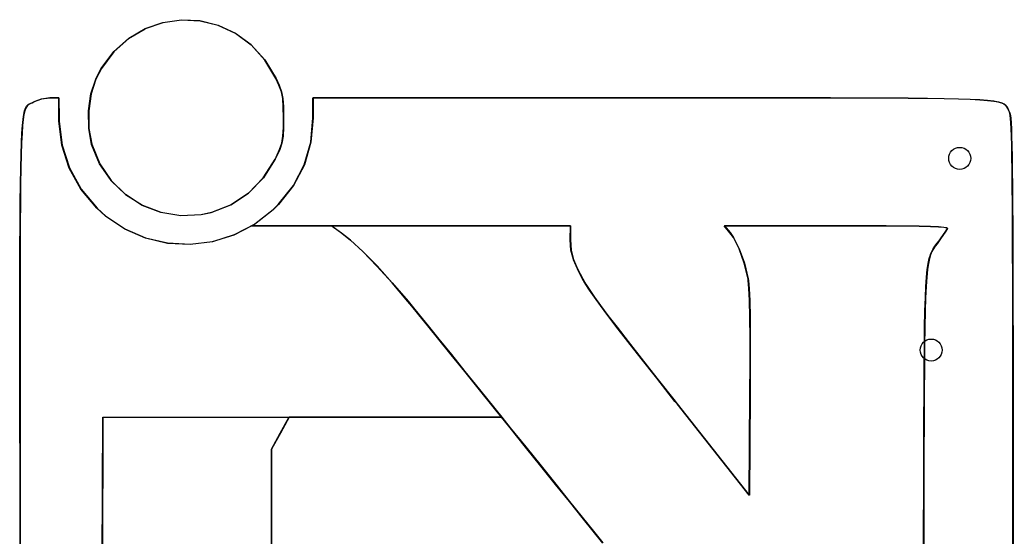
# Model space of a CAD drawing. Extents: x 0 to 360, y 0 to 260.
# Drawn here: x 65.94 to 94.62, y 184.39 to 199.33 of the extents above; entities that cross this region are included whole.
import ezdxf

# ---------------------------------------------------------------- set-up
doc = ezdxf.new("R2010")
doc.units = 0
doc.layers.add('BLACK', color=7, linetype='CONTINUOUS')

msp = doc.modelspace()

# ---------------------------------------------------------------- linework, layer by layer
at = {"layer": 'BLACK', "linetype": 'CONTINUOUS'}
for p, q in [((69.0784, 198.793), (69.5558, 199.072)), ((69.5584, 199.068), (69.081, 198.788)), ((69.5558, 199.072), (69.5563, 199.072)), ((69.5563, 199.072), (69.5567, 199.073)), ((69.5567, 199.073), (70.0695, 199.251)), ((70.0711, 199.246), (69.5584, 199.068)), ((70.0695, 199.251), (70.07, 199.251)), ((70.07, 199.251), (70.0704, 199.251)), ((70.0704, 199.251), (70.6028, 199.327)), ((70.6035, 199.322), (70.0711, 199.246)), ((70.6028, 199.327), (70.6033, 199.326)), ((70.6033, 199.326), (70.6038, 199.327)), ((71.14, 199.295), (70.6035, 199.322)), ((70.6038, 199.327), (71.1402, 199.3)), ((71.6648, 199.167), (71.14, 199.295)), ((71.1402, 199.3), (71.1407, 199.3)), ((71.1407, 199.3), (71.1412, 199.3)), ((71.1412, 199.3), (71.666, 199.171)), ((72.1622, 198.936), (71.6648, 199.167)), ((71.666, 199.171), (71.6664, 199.171)), ((71.6664, 199.171), (71.6669, 199.171)), ((71.6669, 199.171), (72.1643, 198.94)), ((68.6513, 198.41), (69.0776, 198.792)), ((69.081, 198.788), (68.6546, 198.406)), ((69.0776, 198.792), (69.0781, 198.792)), ((69.0781, 198.792), (69.0784, 198.793)), ((72.6166, 198.603), (72.1622, 198.936)), ((72.1643, 198.94), (72.1647, 198.94)), ((72.1647, 198.94), (72.1652, 198.94)), ((72.1652, 198.94), (72.6196, 198.607)), ((73.0123, 198.168), (72.6166, 198.603)), ((72.6196, 198.607), (72.6199, 198.606)), ((72.6199, 198.606), (72.6203, 198.606)), ((72.6203, 198.606), (73.016, 198.171)), ((68.291, 197.926), (68.6506, 198.409)), ((68.6546, 198.406), (68.295, 197.923)), ((68.6506, 198.409), (68.651, 198.41)), ((68.651, 198.41), (68.6513, 198.41)), ((68.129, 197.62), (68.2905, 197.925)), ((68.295, 197.923), (68.1334, 197.618)), ((68.2905, 197.925), (68.2909, 197.925)), ((68.2909, 197.925), (68.291, 197.926)), ((73.3337, 197.63), (73.0123, 198.168)), ((73.016, 198.171), (73.0162, 198.17)), ((73.0162, 198.17), (73.0166, 198.17)), ((73.0166, 198.17), (73.338, 197.633)), ((67.9889, 197.193), (68.1287, 197.619)), ((68.1334, 197.618), (67.9936, 197.191)), ((68.1287, 197.619), (68.129, 197.62)), ((68.129, 197.62), (68.129, 197.62)), ((73.4198, 197.441), (73.3337, 197.63)), ((73.338, 197.633), (73.338, 197.632)), ((73.338, 197.632), (73.3382, 197.632)), ((73.3382, 197.632), (73.4244, 197.443)), ((73.4896, 197.249), (73.4198, 197.441)), ((73.4244, 197.443), (73.4244, 197.442)), ((73.4244, 197.442), (73.4245, 197.442)), ((73.4245, 197.442), (73.4943, 197.25)), ((66.3532, 196.968), (66.566, 197.045)), ((66.5677, 197.04), (66.3549, 196.963)), ((66.566, 197.045), (66.5665, 197.044)), ((66.5665, 197.044), (66.567, 197.045)), ((66.567, 197.045), (66.7999, 197.076)), ((66.8006, 197.071), (66.5677, 197.04)), ((66.7999, 197.076), (66.8003, 197.076)), ((66.8003, 197.076), (66.8006, 197.076)), ((66.8006, 197.076), (67.0632, 197.076)), ((67.0632, 197.071), (66.8006, 197.071)), ((67.0632, 197.076), (67.0649, 197.076)), ((67.0676, 196.474), (67.0632, 197.071)), ((67.0649, 197.076), (67.0667, 197.075)), ((67.0667, 197.075), (67.0667, 197.075)), ((67.0667, 197.075), (67.0667, 197.075)), ((67.0667, 197.075), (67.0674, 197.073)), ((67.0674, 197.073), (67.0682, 197.071)), ((67.0682, 197.071), (67.0726, 196.474)), ((67.9209, 196.699), (67.9887, 197.192)), ((67.9936, 197.191), (67.9258, 196.699)), ((67.9887, 197.192), (67.9889, 197.192)), ((67.9889, 197.192), (67.9889, 197.193)), ((73.5288, 197.057), (73.4896, 197.249)), ((73.4943, 197.25), (73.4943, 197.25)), ((73.4943, 197.25), (73.4945, 197.25)), ((73.4945, 197.25), (73.5337, 197.058)), ((73.5459, 196.819), (73.5288, 197.057)), ((73.5337, 197.058), (73.5336, 197.057)), ((73.5336, 197.057), (73.5338, 197.057)), ((73.5338, 197.057), (73.5509, 196.82)), ((74.3982, 197.071), (74.3997, 197.075)), ((74.3982, 196.494), (74.3982, 197.071)), ((74.3997, 197.075), (74.4032, 197.076)), ((74.4032, 197.076), (84.2048, 197.076)), ((84.2048, 197.071), (74.4032, 197.071)), ((74.4032, 197.071), (74.4032, 196.494)), ((84.2048, 197.076), (84.8171, 197.076)), ((84.8171, 197.071), (84.2048, 197.071)), ((84.8171, 197.076), (86.1326, 197.077)), ((86.1326, 197.072), (84.8171, 197.071)), ((86.1326, 197.077), (87.321, 197.077)), ((87.321, 197.072), (86.1326, 197.072)), ((87.321, 197.077), (87.321, 197.077)), ((87.321, 197.077), (88.3888, 197.077)), ((88.3888, 197.072), (87.321, 197.072)), ((88.3888, 197.077), (88.3888, 197.077)), ((88.3888, 197.077), (88.3888, 197.077)), ((88.3888, 197.077), (89.3426, 197.076)), ((89.3426, 197.071), (88.3888, 197.072)), ((89.3426, 197.076), (89.3426, 197.076)), ((89.3426, 197.076), (89.3426, 197.076)), ((89.3426, 197.076), (90.189, 197.074)), ((90.189, 197.069), (89.3426, 197.071)), ((90.189, 197.074), (90.189, 197.074)), ((90.189, 197.074), (90.189, 197.074)), ((90.189, 197.074), (90.9346, 197.072)), ((90.9346, 197.067), (90.189, 197.069)), ((90.9346, 197.072), (90.9346, 197.072)), ((90.9346, 197.072), (90.9346, 197.072)), ((90.9346, 197.072), (91.5859, 197.068)), ((91.5858, 197.063), (90.9346, 197.067)), ((92.1494, 197.057), (91.5858, 197.063)), ((91.5859, 197.068), (91.5859, 197.068)), ((91.5859, 197.068), (91.5859, 197.068)), ((91.5859, 197.068), (92.1495, 197.062)), ((92.6318, 197.049), (92.1494, 197.057)), ((92.1495, 197.062), (92.1495, 197.062)), ((92.1495, 197.062), (92.1495, 197.062)), ((92.1495, 197.062), (92.6319, 197.054)), ((93.0397, 197.04), (92.6318, 197.049)), ((92.6319, 197.054), (92.6319, 197.054)), ((92.6319, 197.054), (92.632, 197.054)), ((92.632, 197.054), (93.0398, 197.045)), ((93.3796, 197.028), (93.0397, 197.04)), ((93.0398, 197.045), (93.0399, 197.045)), ((93.0399, 197.045), (93.0399, 197.045)), ((93.0399, 197.045), (93.3798, 197.033)), ((93.3798, 197.033), (93.3798, 197.033)), ((93.3798, 197.033), (93.3799, 197.033)), ((93.3799, 197.033), (93.6583, 197.018)), ((66.0766, 196.7), (66.1035, 196.777)), ((66.1082, 196.775), (66.0813, 196.698)), ((66.1035, 196.777), (66.1038, 196.777)), ((66.1038, 196.777), (66.1338, 196.831)), ((66.1038, 196.777), (66.1038, 196.777)), ((66.1382, 196.829), (66.1082, 196.775)), ((66.1338, 196.831), (66.1343, 196.832)), ((66.1343, 196.832), (66.1345, 196.832)), ((66.1345, 196.832), (66.1678, 196.869)), ((66.1715, 196.866), (66.1382, 196.829)), ((66.1678, 196.869), (66.1683, 196.869)), ((66.1683, 196.869), (66.1687, 196.87)), ((66.1687, 196.87), (66.2054, 196.895)), ((66.2083, 196.891), (66.1715, 196.866)), ((66.2054, 196.895), (66.2058, 196.895)), ((66.2058, 196.895), (66.2061, 196.896)), ((66.2061, 196.896), (66.2465, 196.915)), ((66.2486, 196.911), (66.2083, 196.891)), ((66.2465, 196.915), (66.2466, 196.915)), ((66.2466, 196.915), (66.2906, 196.935)), ((66.2466, 196.915), (66.2466, 196.915)), ((66.2928, 196.93), (66.2486, 196.911)), ((66.2906, 196.935), (66.3384, 196.959)), ((66.3408, 196.955), (66.2928, 196.93)), ((66.3384, 196.959), (66.3524, 196.967)), ((66.3549, 196.963), (66.3408, 196.955)), ((66.3524, 196.967), (66.3529, 196.967)), ((66.3529, 196.967), (66.3532, 196.968)), ((73.5498, 196.491), (73.5459, 196.819)), ((73.5509, 196.82), (73.5509, 196.82)), ((73.5509, 196.82), (73.5509, 196.819)), ((73.5509, 196.819), (73.5548, 196.491)), ((93.6581, 197.013), (93.3796, 197.028)), ((93.8817, 196.996), (93.6581, 197.013)), ((93.6583, 197.018), (93.6584, 197.018)), ((93.6584, 197.018), (93.6584, 197.018)), ((93.6584, 197.018), (93.8821, 197.001)), ((94.057, 196.975), (93.8817, 196.996)), ((93.8821, 197.001), (93.8822, 197.001)), ((93.8822, 197.001), (93.8823, 197.001)), ((93.8823, 197.001), (94.0576, 196.98)), ((94.1907, 196.951), (94.057, 196.975)), ((94.0576, 196.98), (94.0577, 196.98)), ((94.0577, 196.98), (94.0579, 196.98)), ((94.0579, 196.98), (94.1915, 196.956)), ((94.2892, 196.923), (94.1907, 196.951)), ((94.1915, 196.956), (94.1918, 196.956)), ((94.1918, 196.956), (94.192, 196.956)), ((94.192, 196.956), (94.2905, 196.928)), ((94.3591, 196.891), (94.2892, 196.923)), ((94.2905, 196.928), (94.2908, 196.928)), ((94.2908, 196.928), (94.2912, 196.928)), ((94.2912, 196.928), (94.3612, 196.896)), ((94.4071, 196.855), (94.3591, 196.891)), ((94.3612, 196.896), (94.3616, 196.895)), ((94.3616, 196.895), (94.3621, 196.895)), ((94.3621, 196.895), (94.4101, 196.859)), ((94.4396, 196.815), (94.4071, 196.855)), ((94.4101, 196.859), (94.4104, 196.859)), ((94.4104, 196.859), (94.411, 196.858)), ((94.411, 196.858), (94.4435, 196.818)), ((94.4633, 196.77), (94.4396, 196.815)), ((94.4435, 196.818), (94.4436, 196.817)), ((94.4436, 196.817), (94.444, 196.817)), ((94.444, 196.817), (94.4677, 196.772)), ((94.4847, 196.719), (94.4633, 196.77)), ((94.4677, 196.772), (94.4677, 196.772)), ((94.4677, 196.772), (94.4679, 196.772)), ((94.4679, 196.772), (94.4893, 196.721)), ((66.0313, 196.455), (66.0524, 196.594)), ((66.0574, 196.593), (66.0362, 196.454)), ((66.0524, 196.594), (66.0525, 196.594)), ((66.0525, 196.594), (66.0764, 196.699)), ((66.0525, 196.594), (66.0525, 196.594)), ((66.0813, 196.698), (66.0574, 196.593)), ((66.0764, 196.699), (66.0766, 196.7)), ((66.0766, 196.7), (66.0766, 196.7)), ((67.0687, 196.405), (67.0676, 196.474)), ((67.0726, 196.474), (67.0737, 196.406)), ((67.9283, 196.192), (67.9208, 196.699)), ((67.9208, 196.699), (67.921, 196.699)), ((67.921, 196.699), (67.9209, 196.699)), ((67.9258, 196.699), (67.9333, 196.192)), ((73.5475, 196.218), (73.5498, 196.491)), ((73.5548, 196.491), (73.5525, 196.218)), ((73.5548, 196.491), (73.5547, 196.491)), ((73.5547, 196.491), (73.5548, 196.491)), ((74.3366, 195.791), (74.3982, 196.494)), ((74.4032, 196.494), (74.3416, 195.791)), ((94.5104, 196.664), (94.4847, 196.719)), ((94.4893, 196.721), (94.5149, 196.666)), ((94.5109, 196.663), (94.5104, 196.664)), ((94.5234, 196.627), (94.5109, 196.663)), ((94.5149, 196.666), (94.5153, 196.665)), ((94.5153, 196.665), (94.5154, 196.665)), ((94.5154, 196.665), (94.5156, 196.665)), ((94.5156, 196.665), (94.5281, 196.628)), ((94.5348, 196.566), (94.5234, 196.627)), ((94.5281, 196.628), (94.5281, 196.628)), ((94.5281, 196.628), (94.5283, 196.628)), ((94.5283, 196.628), (94.5397, 196.567)), ((94.5453, 196.475), (94.5348, 196.566)), ((94.5397, 196.567), (94.5397, 196.567)), ((94.5397, 196.567), (94.5398, 196.567)), ((94.5398, 196.567), (94.5503, 196.476)), ((94.5548, 196.349), (94.5453, 196.475)), ((94.5503, 196.476), (94.5502, 196.476)), ((94.5502, 196.476), (94.5503, 196.476)), ((94.5503, 196.476), (94.5598, 196.349)), ((65.9968, 196.051), (66.0128, 196.275)), ((66.0178, 196.275), (66.0018, 196.051)), ((66.0128, 196.276), (66.0313, 196.454)), ((66.0128, 196.275), (66.0128, 196.276)), ((66.0128, 196.275), (66.0128, 196.275)), ((66.0362, 196.454), (66.0178, 196.275)), ((66.0313, 196.454), (66.0313, 196.455)), ((66.0313, 196.455), (66.0313, 196.455)), ((67.1521, 195.706), (67.0687, 196.405)), ((67.0737, 196.406), (67.157, 195.707)), ((67.9285, 196.192), (67.9283, 196.192)), ((68.0117, 195.733), (67.9284, 196.192)), ((67.9284, 196.192), (67.9285, 196.192)), ((67.9333, 196.192), (68.0167, 195.734)), ((73.5336, 195.967), (73.5475, 196.218)), ((73.5524, 196.218), (73.5386, 195.966)), ((73.5525, 196.218), (73.5524, 196.218)), ((73.5524, 196.218), (73.5524, 196.218)), ((94.5634, 196.181), (94.5548, 196.349)), ((94.5598, 196.349), (94.5598, 196.349)), ((94.5598, 196.349), (94.5598, 196.349)), ((94.5598, 196.349), (94.5684, 196.181)), ((94.5712, 195.966), (94.5634, 196.181)), ((94.5684, 196.181), (94.5684, 196.181)), ((94.5684, 196.181), (94.5684, 196.181)), ((94.5684, 196.181), (94.5762, 195.967)), ((65.9832, 195.776), (65.9968, 196.051)), ((66.0018, 196.051), (65.9882, 195.775)), ((65.9968, 196.051), (65.9968, 196.051)), ((65.9968, 196.051), (65.9968, 196.051)), ((73.4996, 195.771), (73.5336, 195.967)), ((73.5385, 195.966), (73.5045, 195.77)), ((73.5386, 195.966), (73.5385, 195.966)), ((73.5385, 195.966), (73.5385, 195.966)), ((94.5781, 195.699), (94.5712, 195.966)), ((94.5762, 195.967), (94.5762, 195.967)), ((94.5762, 195.967), (94.5762, 195.967)), ((94.5762, 195.967), (94.5831, 195.699)), ((65.9717, 195.443), (65.9832, 195.775)), ((65.9882, 195.775), (65.9767, 195.443)), ((65.9832, 195.775), (65.9832, 195.776)), ((65.9832, 195.776), (65.9832, 195.776)), ((67.3647, 195.049), (67.1521, 195.706)), ((67.157, 195.707), (67.3693, 195.051)), ((68.012, 195.732), (68.0117, 195.733)), ((68.2398, 195.171), (68.012, 195.732)), ((68.012, 195.732), (68.012, 195.732)), ((68.0167, 195.734), (68.2444, 195.173)), ((73.437, 195.585), (73.4996, 195.771)), ((73.5044, 195.769), (73.4418, 195.583)), ((73.5045, 195.77), (73.5043, 195.77)), ((73.5043, 195.77), (73.5044, 195.769)), ((74.1508, 195.144), (74.3366, 195.791)), ((74.3416, 195.791), (74.1555, 195.142)), ((94.5843, 195.374), (94.5781, 195.699)), ((94.5831, 195.699), (94.5831, 195.699)), ((94.5831, 195.699), (94.5831, 195.699)), ((94.5831, 195.699), (94.5893, 195.374)), ((65.9623, 195.049), (65.9717, 195.443)), ((65.9767, 195.443), (65.9673, 195.049)), ((65.9717, 195.443), (65.9717, 195.443)), ((65.9717, 195.443), (65.9717, 195.443)), ((73.3085, 195.306), (73.3374, 195.364)), ((73.3419, 195.362), (73.313, 195.303)), ((73.3374, 195.364), (73.437, 195.585)), ((73.4416, 195.583), (73.3419, 195.362)), ((73.3419, 195.362), (73.3419, 195.362)), ((73.3419, 195.362), (73.3419, 195.362)), ((73.4418, 195.583), (73.4416, 195.583)), ((73.4416, 195.583), (73.4416, 195.583)), ((94.5897, 194.985), (94.5843, 195.374)), ((94.5893, 195.374), (94.5893, 195.374)), ((94.5893, 195.374), (94.5893, 195.374)), ((94.5893, 195.374), (94.5947, 194.985)), ((65.9547, 194.586), (65.9623, 195.049)), ((65.9673, 195.049), (65.9596, 194.586)), ((65.9623, 195.049), (65.9623, 195.049)), ((65.9623, 195.049), (65.9623, 195.049)), ((67.7034, 194.44), (67.3647, 195.049)), ((67.3693, 195.051), (67.7076, 194.442)), ((68.2402, 195.171), (68.2398, 195.171)), ((68.2403, 195.17), (68.2402, 195.171)), ((68.5705, 194.684), (68.2403, 195.17)), ((68.2444, 195.173), (68.5746, 194.687)), ((72.9678, 194.768), (73.3085, 195.306)), ((73.3128, 195.303), (72.972, 194.765)), ((73.313, 195.303), (73.3128, 195.303)), ((73.3128, 195.303), (73.3128, 195.303)), ((73.839, 194.547), (74.1508, 195.144)), ((74.1555, 195.142), (73.8432, 194.544)), ((72.5392, 194.325), (72.9678, 194.768)), ((72.9714, 194.764), (72.5428, 194.321)), ((72.9716, 194.765), (72.9714, 194.764)), ((72.972, 194.765), (72.9716, 194.765)), ((94.5945, 194.527), (94.5897, 194.985)), ((94.5947, 194.985), (94.5947, 194.985)), ((94.5947, 194.985), (94.5947, 194.985)), ((94.5947, 194.985), (94.5995, 194.527)), ((65.9487, 194.05), (65.9546, 194.586)), ((65.9596, 194.586), (65.9537, 194.05)), ((65.9546, 194.586), (65.9547, 194.586)), ((65.9547, 194.586), (65.9547, 194.586)), ((68.571, 194.684), (68.5705, 194.684)), ((68.5712, 194.683), (68.571, 194.684)), ((68.9871, 194.281), (68.5712, 194.683)), ((68.5746, 194.687), (68.9906, 194.285)), ((73.3994, 193.997), (73.839, 194.547)), ((73.8432, 194.544), (73.4032, 193.994)), ((94.5986, 193.994), (94.5945, 194.527)), ((94.5995, 194.527), (94.5995, 194.527)), ((94.5995, 194.527), (94.5995, 194.527)), ((94.5995, 194.527), (94.6036, 193.994)), ((68.1654, 193.885), (67.7034, 194.44)), ((67.7076, 194.442), (68.169, 193.889)), ((68.9876, 194.281), (68.9871, 194.281)), ((68.9879, 194.28), (68.9876, 194.281)), ((69.4728, 193.971), (68.9879, 194.28)), ((68.9906, 194.285), (69.4755, 193.976)), ((72.035, 193.988), (72.5392, 194.325)), ((72.542, 194.321), (72.0377, 193.984)), ((72.5423, 194.321), (72.542, 194.321)), ((72.5428, 194.321), (72.5423, 194.321)), ((65.9444, 193.435), (65.9487, 194.05)), ((65.9487, 194.05), (65.9487, 194.05)), ((65.9487, 194.05), (65.9487, 194.05)), ((65.9537, 194.05), (65.9494, 193.435)), ((68.4132, 193.66), (68.1654, 193.885)), ((68.169, 193.889), (68.4163, 193.663)), ((69.4733, 193.971), (69.4728, 193.971)), ((69.4737, 193.971), (69.4733, 193.971)), ((70.0107, 193.765), (69.4737, 193.971)), ((69.4755, 193.976), (70.0125, 193.77)), ((71.4672, 193.767), (72.035, 193.988)), ((72.0368, 193.983), (71.469, 193.762)), ((72.0372, 193.984), (72.0368, 193.983)), ((72.0377, 193.984), (72.0372, 193.984)), ((73.251, 193.849), (73.3994, 193.997)), ((73.4032, 193.994), (73.2543, 193.845)), ((94.6021, 193.38), (94.5986, 193.994)), ((94.6036, 193.994), (94.6036, 193.994)), ((94.6036, 193.994), (94.6036, 193.994)), ((94.6036, 193.994), (94.6071, 193.38)), ((68.9652, 193.285), (68.4132, 193.66)), ((68.4163, 193.663), (68.9676, 193.289)), ((70.0113, 193.765), (70.0107, 193.765)), ((70.0117, 193.765), (70.0113, 193.765)), ((70.5841, 193.672), (70.0117, 193.765)), ((70.0125, 193.77), (70.5849, 193.676)), ((70.5847, 193.672), (70.5841, 193.672)), ((70.5852, 193.671), (70.5847, 193.672)), ((70.5849, 193.676), (71.1759, 193.705)), ((71.1762, 193.7), (70.5852, 193.671)), ((71.1759, 193.705), (71.4672, 193.767)), ((71.1765, 193.7), (71.1762, 193.7)), ((71.177, 193.7), (71.1765, 193.7)), ((71.4683, 193.762), (71.177, 193.7)), ((71.4686, 193.762), (71.4683, 193.762)), ((71.469, 193.762), (71.4686, 193.762)), ((72.716, 193.427), (73.251, 193.849)), ((73.2543, 193.845), (72.7187, 193.423)), ((65.9414, 192.734), (65.9444, 193.435)), ((65.9444, 193.435), (65.9444, 193.435)), ((65.9444, 193.435), (65.9444, 193.435)), ((65.9494, 193.435), (65.9464, 192.734)), ((72.1263, 193.12), (72.624, 193.379)), ((72.7187, 193.423), (72.1282, 193.115)), ((72.624, 193.379), (72.6421, 193.389)), ((72.624, 193.379), (74.9445, 193.379)), ((74.9445, 193.379), (72.624, 193.379)), ((72.6421, 193.389), (72.716, 193.427)), ((72.6421, 193.389), (72.6421, 193.389)), ((75.2294, 193.168), (74.929, 193.384)), ((74.929, 193.384), (81.8386, 193.384)), ((74.9445, 193.379), (75.2323, 193.172)), ((81.8336, 193.379), (74.9445, 193.379)), ((81.8317, 192.979), (81.8336, 193.379)), ((81.8386, 193.384), (81.8367, 192.979)), ((86.4432, 193.181), (86.2718, 193.384)), ((86.2718, 193.384), (89.5251, 193.384)), ((89.5251, 193.379), (86.2825, 193.379)), ((86.2825, 193.379), (86.447, 193.184)), ((89.5251, 193.384), (90.3012, 193.384)), ((90.3012, 193.379), (89.5251, 193.379)), ((90.3012, 193.384), (90.9502, 193.382)), ((90.9502, 193.377), (90.3012, 193.379)), ((90.9502, 193.382), (91.4815, 193.378)), ((91.4815, 193.373), (90.9502, 193.377)), ((91.4815, 193.378), (91.9047, 193.372)), ((91.9046, 193.367), (91.4815, 193.373)), ((91.4815, 193.373), (91.4815, 193.373)), ((92.2289, 193.359), (91.9046, 193.367)), ((91.9046, 193.367), (91.9046, 193.367)), ((91.9047, 193.372), (92.2291, 193.364)), ((92.464, 193.348), (92.2289, 193.359)), ((92.2291, 193.364), (92.4643, 193.353)), ((92.6189, 193.335), (92.464, 193.348)), ((92.4643, 193.353), (92.6196, 193.339)), ((92.7024, 193.318), (92.6189, 193.335)), ((92.6196, 193.339), (92.7046, 193.323)), ((92.7227, 193.302), (92.7024, 193.318)), ((92.7046, 193.323), (92.7287, 193.303)), ((94.6051, 192.68), (94.6021, 193.38)), ((94.6071, 193.38), (94.6071, 193.38)), ((94.6071, 193.38), (94.6071, 193.38)), ((94.6071, 193.38), (94.6101, 192.68)), ((69.5674, 193.024), (68.9652, 193.285)), ((68.9676, 193.289), (69.569, 193.029)), ((70.2023, 192.876), (69.5674, 193.024)), ((69.569, 193.029), (70.203, 192.881)), ((71.4992, 192.927), (72.1263, 193.12)), ((72.1282, 193.115), (71.5003, 192.922)), ((75.4835, 192.965), (75.2294, 193.168)), ((75.2323, 193.172), (75.2324, 193.172)), ((75.2324, 193.172), (75.2325, 193.172)), ((75.2325, 193.172), (75.4866, 192.969)), ((86.5426, 193.041), (86.4432, 193.181)), ((86.447, 193.184), (86.4471, 193.184)), ((86.4471, 193.184), (86.4473, 193.183)), ((86.4473, 193.183), (86.5467, 193.044)), ((86.708, 192.711), (86.5426, 193.041)), ((86.5467, 193.044), (86.5468, 193.043)), ((86.5468, 193.043), (86.5471, 193.043)), ((86.5471, 193.043), (86.7125, 192.713)), ((92.4793, 192.949), (92.5388, 193.033)), ((92.5429, 193.03), (92.4833, 192.946)), ((92.5388, 193.033), (92.6539, 193.198)), ((92.5388, 193.033), (92.5388, 193.033)), ((92.658, 193.195), (92.5429, 193.03)), ((92.6539, 193.198), (92.7225, 193.301)), ((92.727, 193.299), (92.658, 193.195)), ((92.7225, 193.301), (92.7227, 193.302)), ((92.7287, 193.303), (92.727, 193.299)), ((65.9396, 191.943), (65.9414, 192.734)), ((65.9414, 192.734), (65.9414, 192.734)), ((65.9414, 192.734), (65.9414, 192.734)), ((65.9464, 192.734), (65.9446, 191.943)), ((70.8525, 192.842), (70.2023, 192.876)), ((70.203, 192.881), (70.8523, 192.847)), ((70.8523, 192.847), (71.4992, 192.927)), ((71.5003, 192.922), (70.8525, 192.842)), ((75.8415, 192.634), (75.4835, 192.965)), ((75.4866, 192.969), (75.4867, 192.969)), ((75.4867, 192.969), (75.4869, 192.969)), ((75.4869, 192.969), (75.8449, 192.637)), ((81.851, 192.68), (81.8317, 192.979)), ((81.8317, 192.979), (81.8317, 192.979)), ((81.8317, 192.979), (81.8317, 192.979)), ((81.8367, 192.979), (81.856, 192.681)), ((92.3128, 192.718), (92.3622, 192.791)), ((92.3664, 192.789), (92.3169, 192.716)), ((92.3622, 192.791), (92.3623, 192.792)), ((92.3623, 192.792), (92.3624, 192.792)), ((92.3624, 192.792), (92.4177, 192.866)), ((92.4217, 192.863), (92.3664, 192.789)), ((92.4177, 192.866), (92.4793, 192.949)), ((92.4177, 192.866), (92.4177, 192.866)), ((92.4833, 192.946), (92.4217, 192.863)), ((76.2476, 192.218), (75.8415, 192.634)), ((75.8449, 192.637), (75.845, 192.637)), ((75.845, 192.637), (75.8451, 192.637)), ((75.8451, 192.637), (76.2512, 192.222)), ((81.8512, 192.68), (81.851, 192.68)), ((81.9237, 192.403), (81.8511, 192.68)), ((81.8511, 192.68), (81.8512, 192.68)), ((81.856, 192.681), (81.9286, 192.404)), ((86.853, 192.3), (86.708, 192.711)), ((86.7125, 192.713), (86.7125, 192.713)), ((86.7125, 192.713), (86.7127, 192.712)), ((86.7127, 192.712), (86.8577, 192.302)), ((92.1955, 192.434), (92.2294, 192.546)), ((92.2342, 192.545), (92.2003, 192.432)), ((92.2294, 192.546), (92.2296, 192.546)), ((92.2296, 192.547), (92.2684, 192.639)), ((92.2296, 192.546), (92.2296, 192.547)), ((92.273, 192.637), (92.2342, 192.545)), ((92.2684, 192.639), (92.2686, 192.639)), ((92.2686, 192.639), (92.3125, 192.718)), ((92.2686, 192.639), (92.2686, 192.639)), ((92.3169, 192.716), (92.273, 192.637)), ((92.3125, 192.718), (92.3127, 192.718)), ((92.3127, 192.718), (92.3128, 192.718)), ((94.6075, 191.889), (94.6051, 192.68)), ((94.6101, 192.68), (94.6101, 192.68)), ((94.6101, 192.68), (94.6101, 192.68)), ((94.6101, 192.68), (94.6125, 191.889)), ((76.6864, 191.735), (76.2476, 192.218)), ((76.2512, 192.222), (76.2512, 192.222)), ((76.2512, 192.222), (76.2513, 192.222)), ((76.2513, 192.222), (76.6901, 191.738)), ((81.924, 192.403), (81.9237, 192.403)), ((81.924, 192.402), (81.924, 192.403)), ((82.0364, 192.14), (81.924, 192.402)), ((81.9286, 192.404), (82.041, 192.142)), ((86.9636, 191.845), (86.853, 192.3)), ((86.8577, 192.302), (86.8577, 192.302)), ((86.8577, 192.302), (86.8578, 192.301)), ((86.8578, 192.301), (86.9685, 191.846)), ((92.1406, 192.117), (92.1659, 192.293)), ((92.1708, 192.292), (92.1455, 192.116)), ((92.1659, 192.293), (92.1954, 192.433)), ((92.1659, 192.293), (92.166, 192.293)), ((92.166, 192.293), (92.1659, 192.293)), ((92.2003, 192.432), (92.1708, 192.292)), ((92.1954, 192.433), (92.1955, 192.433)), ((92.1955, 192.433), (92.1955, 192.434)), ((65.9388, 191.056), (65.9396, 191.943)), ((65.9396, 191.943), (65.9396, 191.943)), ((65.9396, 191.943), (65.9396, 191.943)), ((65.9446, 191.943), (65.9438, 191.056)), ((82.0365, 192.14), (82.0364, 192.14)), ((82.1095, 191.992), (82.0365, 192.14)), ((82.0365, 192.14), (82.0365, 192.14)), ((82.041, 192.142), (82.114, 191.994)), ((82.1096, 191.992), (82.1095, 191.992)), ((82.1881, 191.845), (82.1096, 191.992)), ((82.1096, 191.992), (82.1096, 191.992)), ((82.114, 191.994), (82.1926, 191.848)), ((92.101, 191.631), (92.119, 191.899)), ((92.124, 191.898), (92.106, 191.63)), ((92.119, 191.899), (92.1191, 191.899)), ((92.1191, 191.899), (92.1406, 192.117)), ((92.1191, 191.899), (92.1191, 191.899)), ((92.1455, 192.116), (92.124, 191.898)), ((92.1406, 192.117), (92.1406, 192.117)), ((92.1406, 192.117), (92.1406, 192.117)), ((94.6095, 191), (94.6075, 191.889)), ((94.6125, 191.889), (94.6125, 191.889)), ((94.6125, 191.889), (94.6125, 191.889)), ((94.6125, 191.889), (94.6145, 191)), ((77.1425, 191.199), (76.6864, 191.735)), ((76.6901, 191.738), (76.6901, 191.738)), ((76.6901, 191.738), (76.6902, 191.738)), ((76.6902, 191.738), (77.1463, 191.203)), ((82.1882, 191.845), (82.1881, 191.845)), ((82.2795, 191.69), (82.1882, 191.845)), ((82.1882, 191.845), (82.1882, 191.845)), ((82.1926, 191.848), (82.2838, 191.693)), ((82.2796, 191.69), (82.2795, 191.69)), ((82.2795, 191.69), (82.2795, 191.69)), ((82.3906, 191.517), (82.2796, 191.69)), ((82.2838, 191.693), (82.3948, 191.52)), ((86.9706, 191.802), (86.9636, 191.845)), ((86.9685, 191.846), (86.9684, 191.846)), ((86.9684, 191.846), (86.9685, 191.846)), ((86.9685, 191.846), (86.9756, 191.803)), ((86.9916, 191.574), (86.9706, 191.802)), ((86.9756, 191.803), (86.9755, 191.802)), ((86.9755, 191.802), (86.9756, 191.802)), ((86.9756, 191.802), (86.9966, 191.574)), ((92.086, 191.306), (92.101, 191.631)), ((92.106, 191.63), (92.091, 191.305)), ((92.101, 191.631), (92.101, 191.631)), ((92.101, 191.631), (92.101, 191.631)), ((82.3907, 191.517), (82.3906, 191.517)), ((82.5288, 191.316), (82.3907, 191.517)), ((82.3907, 191.517), (82.3907, 191.517)), ((82.3948, 191.52), (82.5329, 191.319)), ((82.7011, 191.077), (82.5288, 191.316)), ((82.5288, 191.316), (82.5288, 191.316)), ((82.5288, 191.316), (82.5288, 191.316)), ((82.5329, 191.319), (82.7052, 191.08)), ((87.0075, 191.222), (86.9916, 191.574)), ((86.9966, 191.574), (86.9966, 191.574)), ((86.9966, 191.574), (86.9966, 191.574)), ((86.9966, 191.574), (87.0125, 191.222)), ((92.0738, 190.916), (92.086, 191.306)), ((92.091, 191.305), (92.0788, 190.916)), ((92.086, 191.306), (92.086, 191.306)), ((92.086, 191.306), (92.086, 191.306)), ((65.939, 190.066), (65.9388, 191.056)), ((65.9388, 191.056), (65.9389, 191.056)), ((65.9389, 191.056), (65.9388, 191.056)), ((65.9438, 191.056), (65.944, 190.066)), ((77.2599, 191.056), (77.1425, 191.199)), ((77.1463, 191.203), (77.1463, 191.203)), ((77.1463, 191.203), (77.1464, 191.203)), ((77.1464, 191.203), (77.2638, 191.059)), ((77.4599, 190.81), (77.2599, 191.056)), ((77.2638, 191.059), (77.2638, 191.059)), ((77.2638, 191.059), (77.2638, 191.059)), ((77.2638, 191.059), (77.4638, 190.814)), ((82.7012, 191.077), (82.7011, 191.077)), ((82.9148, 190.791), (82.7012, 191.077)), ((82.7012, 191.077), (82.7012, 191.077)), ((82.7052, 191.08), (82.9188, 190.794)), ((87.0184, 190.743), (87.0075, 191.222)), ((87.0125, 191.222), (87.0125, 191.222)), ((87.0125, 191.222), (87.0125, 191.222)), ((87.0125, 191.222), (87.0234, 190.743)), ((77.7213, 190.488), (77.4599, 190.81)), ((77.4638, 190.814), (77.4638, 190.814)), ((77.4638, 190.814), (77.4638, 190.814)), ((77.4638, 190.814), (77.7252, 190.491)), ((83.177, 190.448), (82.9148, 190.791)), ((82.9148, 190.791), (82.9148, 190.791)), ((82.9148, 190.791), (82.9148, 190.791)), ((82.9188, 190.794), (83.181, 190.451)), ((87.0242, 190.135), (87.0184, 190.743)), ((87.0234, 190.743), (87.0233, 190.743)), ((87.0233, 190.743), (87.0234, 190.743)), ((87.0234, 190.743), (87.0292, 190.135)), ((92.0639, 190.455), (92.0738, 190.916)), ((92.0788, 190.916), (92.0689, 190.455)), ((92.0738, 190.916), (92.0738, 190.916)), ((92.0738, 190.916), (92.0738, 190.916)), ((94.6111, 190.008), (94.6095, 191)), ((94.6145, 191), (94.6145, 191)), ((94.6145, 191), (94.6145, 191)), ((94.6145, 191), (94.6161, 190.008)), ((78.0354, 190.1), (77.7213, 190.488)), ((77.7252, 190.491), (77.7252, 190.491)), ((77.7252, 190.491), (77.7252, 190.491)), ((77.7252, 190.491), (78.0393, 190.103)), ((83.4949, 190.038), (83.177, 190.448)), ((83.177, 190.448), (83.177, 190.448)), ((83.177, 190.448), (83.177, 190.448)), ((83.181, 190.451), (83.4989, 190.041)), ((92.0561, 189.914), (92.0639, 190.455)), ((92.0689, 190.455), (92.0611, 189.914)), ((92.0639, 190.455), (92.0639, 190.455)), ((92.0639, 190.455), (92.0639, 190.455)), ((65.9399, 188.969), (65.939, 190.066)), ((65.939, 190.066), (65.939, 190.066)), ((65.939, 190.066), (65.939, 190.066)), ((65.944, 190.066), (65.9449, 188.969)), ((78.3937, 189.657), (78.0354, 190.1)), ((78.0393, 190.103), (78.0393, 190.103)), ((78.0393, 190.103), (78.0393, 190.103)), ((78.0393, 190.103), (78.3976, 189.66)), ((83.495, 190.038), (83.4949, 190.038)), ((83.4949, 190.038), (83.4949, 190.038)), ((83.8757, 189.552), (83.495, 190.038)), ((83.4989, 190.041), (83.8797, 189.555)), ((87.025, 189.395), (87.0242, 190.135)), ((87.0292, 190.135), (87.0292, 190.135)), ((87.0292, 190.135), (87.0292, 190.135)), ((87.0292, 190.135), (87.03, 189.395)), ((92.0501, 189.287), (92.0561, 189.914)), ((92.0611, 189.914), (92.0551, 189.287)), ((92.0561, 189.914), (92.0561, 189.914)), ((92.0561, 189.914), (92.0561, 189.914)), ((94.6122, 188.908), (94.6111, 190.008)), ((94.6161, 190.008), (94.6161, 190.008)), ((94.6161, 190.008), (94.6161, 190.008)), ((94.6161, 190.008), (94.6172, 188.908)), ((78.7874, 189.169), (78.3937, 189.657)), ((78.3976, 189.66), (78.3976, 189.66)), ((78.3976, 189.66), (78.7913, 189.172)), ((83.8758, 189.552), (83.8757, 189.552)), ((84.3266, 188.979), (83.8758, 189.552)), ((83.8758, 189.552), (83.8758, 189.552)), ((83.8797, 189.555), (84.3305, 188.983)), ((87.021, 188.522), (87.025, 189.395)), ((87.03, 189.395), (87.026, 188.522)), ((87.03, 189.395), (87.03, 189.395)), ((87.03, 189.395), (87.03, 189.395)), ((79.2078, 188.648), (78.7874, 189.169)), ((78.7913, 189.172), (78.7913, 189.172)), ((78.7913, 189.172), (78.7913, 189.172)), ((78.7913, 189.172), (79.2117, 188.651)), ((92.0453, 188.566), (92.0501, 189.287)), ((92.0501, 189.287), (92.0501, 189.287)), ((92.0501, 189.287), (92.0501, 189.287)), ((92.0551, 189.287), (92.0503, 188.566)), ((65.9414, 187.759), (65.9399, 188.969)), ((65.9399, 188.969), (65.9399, 188.969)), ((65.9449, 188.969), (65.9464, 187.759)), ((84.8547, 188.311), (84.3266, 188.979)), ((84.3266, 188.979), (84.3266, 188.979)), ((84.3266, 188.979), (84.3266, 188.979)), ((84.3305, 188.983), (84.8587, 188.314)), ((94.6131, 187.694), (94.6122, 188.908)), ((94.6172, 188.908), (94.6172, 188.908)), ((94.6172, 188.908), (94.6181, 187.694)), ((79.6464, 188.103), (79.2078, 188.648)), ((79.2117, 188.651), (79.2117, 188.651)), ((79.2117, 188.651), (79.2117, 188.651)), ((79.2117, 188.651), (79.6503, 188.107)), ((87.0008, 185.605), (87.021, 188.522)), ((87.026, 188.522), (87.0058, 185.605)), ((87.026, 188.522), (87.026, 188.522)), ((87.026, 188.522), (87.026, 188.522)), ((92.0416, 187.745), (92.0453, 188.566)), ((92.0453, 188.566), (92.0453, 188.566)), ((92.0453, 188.566), (92.0453, 188.566)), ((92.0503, 188.566), (92.0466, 187.744)), ((84.9144, 188.235), (84.8547, 188.311)), ((84.8547, 188.311), (84.8547, 188.311)), ((84.8547, 188.311), (84.8547, 188.311)), ((84.8587, 188.314), (84.9183, 188.239)), ((86.9969, 185.602), (84.9144, 188.235)), ((84.9183, 188.239), (87.0008, 185.605)), ((79.8476, 187.854), (79.6464, 188.103)), ((79.6503, 188.107), (79.6503, 188.107)), ((79.6503, 188.107), (79.8515, 187.857)), ((79.8515, 187.857), (80.0984, 187.55)), ((65.9433, 186.43), (65.9414, 187.759)), ((65.9414, 187.759), (65.9414, 187.759)), ((65.9464, 187.759), (65.9483, 186.43)), ((68.3117, 180.77), (68.3312, 187.854)), ((68.3362, 187.849), (68.3167, 180.77)), ((68.3312, 187.854), (73.7179, 187.854)), ((73.7094, 187.849), (68.3362, 187.849)), ((73.4587, 187.395), (73.7094, 187.849)), ((73.7179, 187.854), (73.4631, 187.393)), ((79.8476, 187.854), (73.7179, 187.854)), ((73.7179, 187.854), (79.8476, 187.854)), ((80.0945, 187.547), (79.8476, 187.854)), ((92.0385, 186.814), (92.0416, 187.744)), ((92.0416, 187.744), (92.0416, 187.745)), ((92.0416, 187.744), (92.0416, 187.744)), ((92.0466, 187.744), (92.0435, 186.814)), ((94.6136, 186.36), (94.6131, 187.694)), ((94.6181, 187.694), (94.6181, 187.694)), ((94.6181, 187.694), (94.6186, 186.36)), ((73.204, 186.934), (73.4587, 187.395)), ((73.4631, 187.393), (73.2084, 186.932)), ((80.5433, 186.99), (80.0945, 187.547)), ((80.0984, 187.55), (80.0984, 187.55)), ((80.0984, 187.55), (80.0984, 187.55)), ((80.0984, 187.55), (80.5472, 186.993)), ((73.2034, 186.932), (73.2038, 186.933)), ((73.2034, 173.549), (73.2034, 186.932)), ((73.2038, 186.933), (73.204, 186.934)), ((73.2084, 186.932), (73.2084, 173.549)), ((80.9843, 186.441), (80.5433, 186.99)), ((80.5472, 186.993), (80.5472, 186.993)), ((80.5472, 186.993), (80.5472, 186.993)), ((80.5472, 186.993), (80.9882, 186.445)), ((92.0357, 185.768), (92.0385, 186.814)), ((92.0385, 186.814), (92.0385, 186.814)), ((92.0385, 186.814), (92.0385, 186.814)), ((92.0435, 186.814), (92.0407, 185.768)), ((65.9454, 184.976), (65.9433, 186.43)), ((65.9483, 186.43), (65.9505, 184.976)), ((81.4088, 185.913), (80.9843, 186.441)), ((80.9882, 186.445), (80.9882, 186.445)), ((80.9882, 186.445), (80.9882, 186.445)), ((80.9882, 186.445), (81.4127, 185.917)), ((94.6139, 184.9), (94.6136, 186.36)), ((94.6186, 186.36), (94.6186, 186.36)), ((94.6186, 186.36), (94.6189, 184.9)), ((81.8081, 185.416), (81.4088, 185.913)), ((81.4127, 185.917), (81.4127, 185.917)), ((81.4127, 185.917), (81.812, 185.42)), ((86.9972, 185.602), (86.9969, 185.602)), ((86.9973, 185.602), (86.9972, 185.602)), ((86.9988, 185.601), (86.9973, 185.602)), ((87.0002, 185.6), (86.9988, 185.601)), ((87.0005, 185.6), (87.0002, 185.6)), ((87.0008, 185.6), (87.0005, 185.6)), ((87.0023, 185.601), (87.0008, 185.6)), ((87.0039, 185.601), (87.0023, 185.601)), ((87.0041, 185.601), (87.0039, 185.601)), ((87.0043, 185.601), (87.0041, 185.601)), ((87.005, 185.603), (87.0043, 185.601)), ((87.0058, 185.604), (87.005, 185.603)), ((87.0058, 185.605), (87.0057, 185.605)), ((87.0057, 185.605), (87.0058, 185.604)), ((92.0329, 184.599), (92.0357, 185.768)), ((92.0357, 185.768), (92.0357, 185.768)), ((92.0407, 185.768), (92.0379, 184.599)), ((82.1735, 184.961), (81.8081, 185.416)), ((81.812, 185.42), (81.812, 185.42)), ((81.812, 185.42), (81.812, 185.42)), ((81.812, 185.42), (82.1774, 184.964)), ((65.9477, 183.392), (65.9454, 184.976)), ((65.9505, 184.976), (65.9527, 183.392)), ((82.4965, 184.558), (82.1735, 184.961)), ((82.1774, 184.964), (82.1774, 184.964)), ((82.1774, 184.964), (82.1774, 184.964)), ((82.1774, 184.964), (82.5004, 184.561)), ((94.614, 183.31), (94.6139, 184.9)), ((94.6189, 184.9), (94.6189, 184.9)), ((94.6189, 184.9), (94.619, 183.31)), ((82.7683, 184.218), (82.4965, 184.558)), ((82.5004, 184.561), (82.5004, 184.561)), ((82.5004, 184.561), (82.5004, 184.561)), ((82.5004, 184.561), (82.7722, 184.222)), ((92.0303, 183.525), (92.0329, 184.599)), ((92.0379, 184.599), (92.0353, 183.525))]:
    msp.add_line(p, q, dxfattribs=at)
at = {"layer": 'WHITE'}
for centre in [(93.0768, 195.328), (92.2518, 189.791)]:
    msp.add_circle(centre, 0.3175, dxfattribs=at)

doc.saveas('drawing.dxf')
